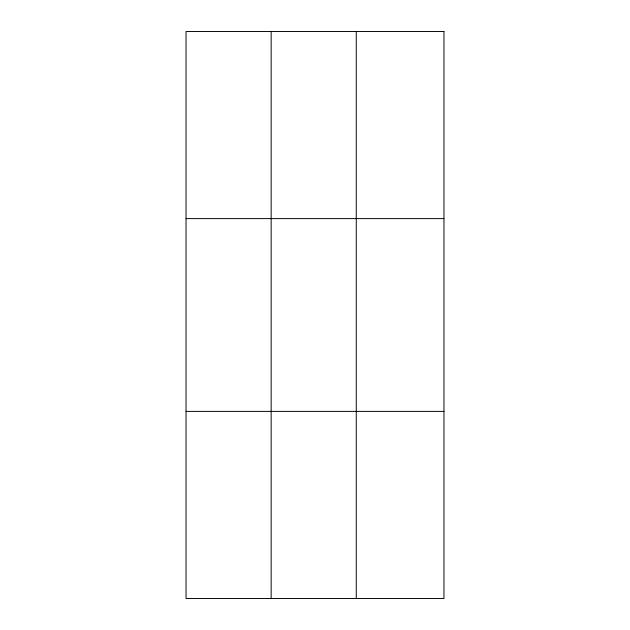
<?xml version="1.0" encoding="UTF-8"?>
<svg xmlns="http://www.w3.org/2000/svg" width="630" height="630" viewBox="0 0 630 630"><rect width="100%" height="100%" fill="white"/><g stroke="black" fill="none" stroke-linecap="round" stroke-linejoin="round"><path stroke-width="0.94" d="M271.152 31.5L271.152 598.5M356.265 31.5L356.265 598.5M186.039 218.61L443.961 218.61M186.039 411.39L443.961 411.39M443.961 31.5L443.961 598.5L186.039 598.5L186.039 31.5L443.961 31.5"/></g></svg>
